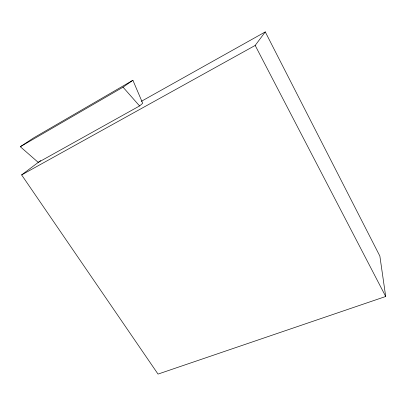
<?xml version="1.0" encoding="UTF-8"?>
<svg xmlns="http://www.w3.org/2000/svg" width="406" height="406" viewBox="0 0 406 406"><rect width="100%" height="100%" fill="white"/><g stroke="black" fill="none" stroke-linecap="round" stroke-linejoin="round"><path stroke-width="0.61" d="M21.63 174.915L255.186 45.436L265.275 31.912L379.864 256.084L385.7 296.487L158.03 374.088L21.63 174.915L40.681 160.568M139.583 105.936L142.709 103.261L132.894 80.281L33.805 137.796L20.3 146.713L38.245 162.4L139.583 105.936L123.033 87.173L20.3 146.713M123.033 87.173L132.894 80.281M141.324 101.333L265.275 31.912M255.186 45.436L385.7 296.487"/></g></svg>
